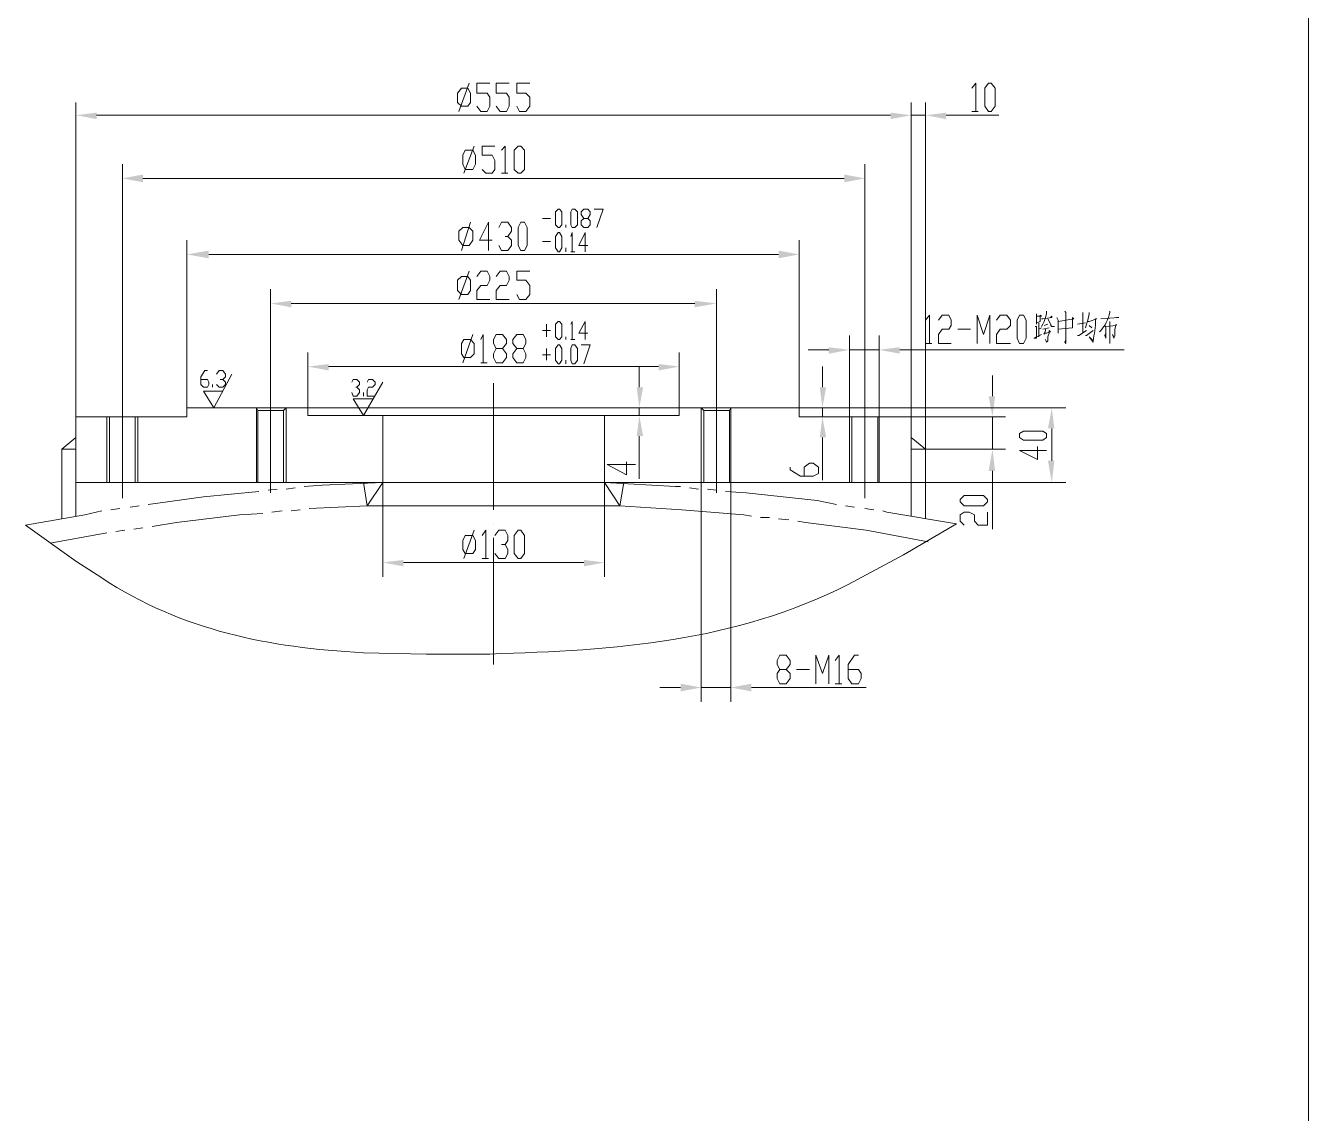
# Model space of a CAD drawing. Extents: x 14941 to 23337, y 2870 to 15192.
# Drawn here: x 20567 to 23334, y 5986 to 8333 of the extents above; entities that cross this region are included whole.
import ezdxf

# ---------------------------------------------------------------- set-up
doc = ezdxf.new("R2010")
doc.units = 0
doc.header["$LTSCALE"] = 8
doc.layers.add('1', color=1, linetype='Continuous')

msp = doc.modelspace()

# ---------------------------------------------------------------- hatches: boundary and pattern name
h = msp.add_hatch(color=0)
h.dxf.hatch_style = 2
h.paths.add_polyline_path([(20720, 8145.3), (20720, 8131.4), (20675.5, 8139.7)])
h = msp.add_hatch(color=0)
h.dxf.hatch_style = 2
h.paths.add_polyline_path([(22433, 8145.3), (22433, 8131.4), (22477.5, 8139.7)])
h = msp.add_hatch(color=0)
h.dxf.hatch_style = 2
h.paths.add_polyline_path([(22433, 8145.3), (22433, 8131.4), (22477.5, 8139.7)])
h = msp.add_hatch(color=0)
h.dxf.hatch_style = 2
h.paths.add_polyline_path([(22552.6, 8145.3), (22552.6, 8131.4), (22508.1, 8139.7)])
h = msp.add_hatch(color=0)
h.dxf.hatch_style = 2
h.paths.add_polyline_path([(20820.1, 8011.8), (20820.1, 7995.1), (20775.6, 8003.4)])
h = msp.add_hatch(color=0)
h.dxf.hatch_style = 2
h.paths.add_polyline_path([(22332.9, 8011.8), (22332.9, 7995.1), (22377.4, 8003.4)])
h = msp.add_hatch(color=0)
h.dxf.hatch_style = 2
h.paths.add_polyline_path([(20961.9, 7847.7), (20961.9, 7831), (20914.7, 7839.4)])
h = msp.add_hatch(color=0)
h.dxf.hatch_style = 2
h.paths.add_polyline_path([(22191.1, 7847.7), (22191.1, 7831), (22235.6, 7839.4)])
h = msp.add_hatch(color=0)
h.dxf.hatch_style = 2
h.paths.add_polyline_path([(21139.9, 7739.3), (21139.9, 7725.3), (21095.4, 7733.7)])
h = msp.add_hatch(color=0)
h.dxf.hatch_style = 2
h.paths.add_polyline_path([(22010.3, 7739.3), (22010.3, 7725.3), (22057.6, 7733.7)])
h = msp.add_hatch(color=0)
h.dxf.hatch_style = 2
h.paths.add_polyline_path([(22299.6, 7639.1), (22299.6, 7625.2), (22344.1, 7633.6)])
h = msp.add_hatch(color=0)
h.dxf.hatch_style = 2
h.paths.add_polyline_path([(22452.5, 7639.1), (22452.5, 7625.2), (22408, 7633.6)])
h = msp.add_hatch(color=0)
h.dxf.hatch_style = 2
h.paths.add_polyline_path([(21220.6, 7603), (21220.6, 7589.1), (21176.1, 7597.4)])
h = msp.add_hatch(color=0)
h.dxf.hatch_style = 2
h.paths.add_polyline_path([(21932.5, 7603), (21932.5, 7589.1), (21977, 7597.4)])
h = msp.add_hatch(color=0)
h.dxf.hatch_style = 2
h.paths.add_polyline_path([(21885.2, 7552.9), (21899.1, 7552.9), (21890.8, 7508.4)])
h = msp.add_hatch(color=0)
h.dxf.hatch_style = 2
h.paths.add_polyline_path([(22280.1, 7552.9), (22294, 7552.9), (22285.7, 7508.4)])
h = msp.add_hatch(color=0)
h.dxf.hatch_style = 2
h.paths.add_polyline_path([(22644.4, 7533.5), (22658.3, 7533.5), (22652.7, 7489)])
h = msp.add_hatch(color=0)
h.dxf.hatch_style = 2
h.paths.add_polyline_path([(22772.3, 7463.9), (22786.2, 7463.9), (22780.7, 7508.4)])
h = msp.add_hatch(color=0)
h.dxf.hatch_style = 2
h.paths.add_polyline_path([(21885.2, 7447.3), (21899.1, 7447.3), (21890.8, 7491.7)])
h = msp.add_hatch(color=0)
h.dxf.hatch_style = 2
h.paths.add_polyline_path([(22280.1, 7444.5), (22294, 7444.5), (22285.7, 7489)])
h = msp.add_hatch(color=0)
h.dxf.hatch_style = 2
h.paths.add_polyline_path([(22644.4, 7372.2), (22658.3, 7372.2), (22652.7, 7419.4)])
h = msp.add_hatch(color=0)
h.dxf.hatch_style = 2
h.paths.add_polyline_path([(22772.3, 7394.4), (22786.2, 7394.4), (22780.7, 7347.1)])
h = msp.add_hatch(color=0)
h.dxf.hatch_style = 2
h.paths.add_polyline_path([(21381.9, 7180.3), (21381.9, 7166.4), (21337.4, 7174.7)])
h = msp.add_hatch(color=0)
h.dxf.hatch_style = 2
h.paths.add_polyline_path([(21771.2, 7180.3), (21771.2, 7166.4), (21815.7, 7174.7)])
h = msp.add_hatch(color=0)
h.dxf.hatch_style = 2
h.paths.add_polyline_path([(21979.8, 6913.3), (21979.8, 6896.6), (22024.2, 6905)])
h = msp.add_hatch(color=0)
h.dxf.hatch_style = 2
h.paths.add_polyline_path([(22132.7, 6913.3), (22132.7, 6896.6), (22088.2, 6905)])

# ---------------------------------------------------------------- linework, layer by layer
at = {"layer": '1', "color": 0, "lineweight": 18}
for points in [[(23334.1, 15192.1), (23334.1, 2869.9), (23334.1, 15192.1)], [(20914.7, 7508.4), (22235.6, 7508.4), (22235.6, 7489)], [(20914.7, 7508.4), (20914.7, 7489)], [(21064.8, 7508.4), (21064.8, 7347.1)], [(21123.2, 7502.9), (21067.6, 7502.9), (21064.8, 7508.4)], [(21128.8, 7508.4), (21123.2, 7502.9)], [(21128.8, 7508.4), (21128.8, 7347.1)], [(21176.1, 7508.4), (21176.1, 7491.7)], [(21977, 7508.4), (21977, 7491.7)], [(22024.2, 7508.4), (22029.8, 7502.9)], [(22024.2, 7508.4), (22024.2, 7347.1)], [(22088.2, 7508.4), (22085.4, 7502.9), (22029.8, 7502.9)], [(22088.2, 7508.4), (22088.2, 7347.1)], [(20675.5, 7347.1), (20675.5, 7489)], [(20675.5, 7489), (20914.7, 7489)], [(20742.2, 7347.1), (20742.2, 7489)], [(20809, 7347.1), (20809, 7489)], [(21176.1, 7491.7), (21977, 7491.7)], [(21337.4, 7491.7), (21337.4, 7347.1)], [(21815.7, 7491.7), (21815.7, 7347.1)], [(22235.6, 7489), (22477.5, 7489)], [(22344.1, 7347.1), (22344.1, 7489)], [(22408, 7347.1), (22408, 7489)], [(22477.5, 7347.1), (22477.5, 7489)], [(20675.5, 7444.5), (20644.9, 7419.4), (20644.9, 7269.3)], [(22508.1, 7419.4), (22477.5, 7444.5)], [(20675.5, 7419.4), (20644.9, 7419.4)], [(20675.5, 7274.8), (20675.5, 7419.4)], [(22477.5, 7274.8), (22477.5, 7419.4), (22508.1, 7419.4), (22508.1, 7269.3)], [(20675.5, 7347.1), (22477.5, 7347.1)]]:
    msp.add_lwpolyline(points, dxfattribs=at)
at = {"layer": '1', "color": 0, "lineweight": 5}
for points in [[(21507, 8159.2), (21498.7, 8167.5), (21498.7, 8187), (21507, 8198.1), (21520.9, 8198.1), (21526.5, 8187), (21526.5, 8167.5), (21520.9, 8159.2), (21507, 8159.2)], [(21501.4, 8148), (21523.7, 8209.2)], [(21540.4, 8159.2), (21548.7, 8148), (21562.6, 8148), (21568.2, 8159.2), (21568.2, 8178.6), (21562.6, 8187), (21540.4, 8187), (21540.4, 8209.2), (21568.2, 8209.2)], [(21582.1, 8159.2), (21590.4, 8148), (21604.3, 8148), (21609.9, 8159.2), (21609.9, 8178.6), (21604.3, 8187), (21582.1, 8187), (21582.1, 8209.2), (21609.9, 8209.2)], [(21626.6, 8159.2), (21632.1, 8148), (21646, 8148), (21654.4, 8159.2), (21654.4, 8178.6), (21646, 8187), (21626.6, 8187), (21626.6, 8209.2), (21654.4, 8209.2)], [(22608.2, 8198.1), (22616.6, 8209.2), (22616.6, 8148)], [(22644.4, 8148), (22636, 8159.2), (22636, 8198.1), (22644.4, 8209.2), (22650, 8209.2), (22658.3, 8198.1), (22658.3, 8159.2), (22650, 8148), (22644.4, 8148)], [(20675.5, 7489), (20675.5, 8167.5)], [(22477.5, 7489), (22477.5, 8167.5)], [(22477.5, 7489), (22477.5, 8167.5)], [(22508.1, 7419.4), (22508.1, 8167.5)], [(20720, 8139.7), (22433, 8139.7)], [(22433, 8139.7), (22385.8, 8139.7)], [(22477.5, 8139.7), (22508.1, 8139.7)], [(22552.6, 8139.7), (22666.6, 8139.7)], [(22608.2, 8148), (22622.1, 8148)], [(21515.3, 8022.9), (21509.8, 8034), (21509.8, 8053.5), (21515.3, 8064.6), (21532, 8064.6), (21537.6, 8053.5), (21537.6, 8034), (21532, 8022.9), (21515.3, 8022.9)], [(21512.6, 8014.6), (21534.8, 8073)], [(21551.5, 8022.9), (21559.8, 8014.6), (21573.7, 8014.6), (21579.3, 8022.9), (21579.3, 8042.4), (21573.7, 8053.5), (21551.5, 8053.5), (21551.5, 8073), (21579.3, 8073)], [(21593.2, 8064.6), (21601.5, 8073), (21601.5, 8014.6)], [(21629.4, 8014.6), (21621, 8022.9), (21621, 8064.6), (21629.4, 8073), (21634.9, 8073), (21643.3, 8064.6), (21643.3, 8022.9), (21634.9, 8014.6), (21629.4, 8014.6)], [(20775.6, 7541.8), (20775.6, 8034)], [(22377.4, 7541.8), (22377.4, 8034)], [(20820.1, 8003.4), (22332.9, 8003.4)], [(21593.2, 8014.6), (21607.1, 8014.6)], [(21682.2, 7917.2), (21698.9, 7917.2)], [(21715.6, 7897.8), (21710, 7903.3), (21710, 7931.1), (21715.6, 7936.7), (21718.3, 7936.7), (21723.9, 7931.1), (21723.9, 7903.3), (21718.3, 7897.8), (21715.6, 7897.8)], [(21746.2, 7897.8), (21743.4, 7903.3), (21743.4, 7931.1), (21746.2, 7936.7), (21751.7, 7936.7), (21757.3, 7931.1), (21757.3, 7903.3), (21751.7, 7897.8), (21746.2, 7897.8)], [(21771.2, 7897.8), (21765.6, 7903.3), (21765.6, 7911.7), (21771.2, 7917.2), (21779.5, 7917.2), (21785.1, 7925.6), (21785.1, 7931.1), (21779.5, 7936.7), (21771.2, 7936.7), (21765.6, 7931.1), (21765.6, 7925.6), (21771.2, 7917.2)], [(21779.5, 7917.2), (21785.1, 7911.7), (21785.1, 7903.3), (21779.5, 7897.8), (21771.2, 7897.8)], [(21793.4, 7936.7), (21812.9, 7936.7), (21799, 7897.8)], [(21509.8, 7858.8), (21501.4, 7870), (21501.4, 7889.4), (21509.8, 7897.8), (21523.7, 7897.8), (21532, 7889.4), (21532, 7870), (21523.7, 7858.8), (21509.8, 7858.8)], [(21507, 7847.7), (21526.5, 7908.9)], [(21573.7, 7870), (21545.9, 7870), (21565.4, 7908.9), (21565.4, 7847.7)], [(21587.6, 7897.8), (21593.2, 7908.9), (21607.1, 7908.9), (21615.4, 7897.8), (21615.4, 7889.4), (21607.1, 7878.3), (21601.5, 7878.3)], [(21634.9, 7847.7), (21629.4, 7858.8), (21629.4, 7897.8), (21634.9, 7908.9), (21643.3, 7908.9), (21648.8, 7897.8), (21648.8, 7858.8), (21643.3, 7847.7), (21634.9, 7847.7)], [(21715.6, 7844.9), (21710, 7853.3), (21710, 7878.3), (21715.6, 7886.6), (21718.3, 7886.6), (21723.9, 7878.3), (21723.9, 7853.3), (21718.3, 7844.9), (21715.6, 7844.9)], [(21732.2, 7897.8), (21732.2, 7903.3)], [(21743.4, 7878.3), (21746.2, 7886.6), (21746.2, 7844.9)], [(21779.5, 7858.8), (21760.1, 7858.8), (21774, 7886.6), (21774, 7844.9)], [(20914.7, 7508.4), (20914.7, 7870)], [(21607.1, 7878.3), (21615.4, 7870), (21615.4, 7858.8), (21607.1, 7847.7), (21593.2, 7847.7), (21587.6, 7858.8)], [(21682.2, 7867.2), (21698.9, 7867.2)], [(22235.6, 7508.4), (22235.6, 7870)], [(20961.9, 7839.4), (22191.1, 7839.4)], [(21732.2, 7844.9), (21732.2, 7853.3)], [(21743.4, 7844.9), (21751.7, 7844.9)], [(21501.4, 7742), (21523.7, 7803.2)], [(21540.4, 7792.1), (21548.7, 7803.2), (21562.6, 7803.2), (21568.2, 7792.1), (21568.2, 7783.7), (21562.6, 7772.6), (21548.7, 7772.6), (21540.4, 7761.5), (21540.4, 7742), (21568.2, 7742)], [(21582.1, 7792.1), (21590.4, 7803.2), (21604.3, 7803.2), (21609.9, 7792.1), (21609.9, 7783.7), (21604.3, 7772.6), (21590.4, 7772.6), (21582.1, 7761.5), (21582.1, 7742), (21609.9, 7742)], [(21626.6, 7753.2), (21632.1, 7742), (21646, 7742), (21654.4, 7753.2), (21654.4, 7772.6), (21646, 7783.7), (21626.6, 7783.7), (21626.6, 7803.2), (21654.4, 7803.2)], [(21507, 7753.2), (21498.7, 7761.5), (21498.7, 7783.7), (21507, 7792.1), (21520.9, 7792.1), (21526.5, 7783.7), (21526.5, 7761.5), (21520.9, 7753.2), (21507, 7753.2)], [(21095.4, 7539), (21095.4, 7764.3)], [(22057.6, 7539), (22057.6, 7764.3)], [(21139.9, 7733.7), (22010.3, 7733.7)], [(21715.6, 7655.8), (21710, 7661.4), (21710, 7689.2), (21715.6, 7694.8), (21718.3, 7694.8), (21723.9, 7689.2), (21723.9, 7661.4), (21718.3, 7655.8), (21715.6, 7655.8)], [(21743.4, 7689.2), (21746.2, 7694.8), (21746.2, 7655.8)], [(21779.5, 7669.7), (21760.1, 7669.7), (21774, 7694.8), (21774, 7655.8)], [(22508.1, 7697.5), (22516.5, 7708.7), (22516.5, 7647.5)], [(22535.9, 7697.5), (22544.3, 7708.7), (22558.2, 7708.7), (22563.7, 7697.5), (22563.7, 7686.4), (22558.2, 7678.1), (22544.3, 7678.1), (22535.9, 7666.9), (22535.9, 7647.5), (22563.7, 7647.5)], [(22619.4, 7647.5), (22619.4, 7708.7), (22633.3, 7666.9), (22647.2, 7708.7), (22647.2, 7647.5)], [(22661.1, 7697.5), (22669.4, 7708.7), (22683.3, 7708.7), (22691.7, 7697.5), (22691.7, 7686.4), (22683.3, 7678.1), (22669.4, 7678.1), (22661.1, 7666.9), (22661.1, 7647.5), (22691.7, 7647.5)], [(22711.1, 7647.5), (22705.6, 7658.6), (22705.6, 7697.5), (22711.1, 7708.7), (22719.5, 7708.7), (22725, 7697.5), (22725, 7658.6), (22719.5, 7647.5), (22711.1, 7647.5)], [(22747.3, 7711.4), (22747.3, 7705.9), (22747.3, 7689.2), (22747.3, 7692), (22755.6, 7694.8), (22755.6, 7694.8), (22755.6, 7708.7), (22758.4, 7705.9), (22747.3, 7705.9)], [(22769.5, 7717), (22769.5, 7711.4), (22766.8, 7703.1), (22764, 7694.8), (22761.2, 7689.2), (22758.4, 7683.6), (22758.4, 7683.6)], [(22758.4, 7700.3), (22761.2, 7700.3), (22780.7, 7703.1), (22780.7, 7705.9), (22777.9, 7703.1)], [(22772.3, 7700.3), (22780.7, 7683.6), (22786.2, 7683.6), (22780.7, 7683.6), (22777.9, 7686.4)], [(22791.8, 7703.1), (22794.6, 7697.5), (22794.6, 7678.1), (22794.6, 7669.7)], [(22794.6, 7694.8), (22827.9, 7700.3), (22825.2, 7703.1), (22825.2, 7680.9), (22825.2, 7680.9), (22794.6, 7678.1)], [(22808.5, 7717), (22811.2, 7714.2), (22811.2, 7714.2), (22811.2, 7647.5), (22808.5, 7650.3), (22811.2, 7655.8)], [(22847.4, 7714.2), (22847.4, 7669.7)], [(22861.3, 7714.2), (22861.3, 7711.4), (22858.5, 7697.5), (22855.7, 7689.2), (22853, 7680.9)], [(22886.3, 7700.3), (22925.3, 7703.1), (22922.5, 7703.1), (22919.7, 7703.1)], [(22905.8, 7694.8), (22905.8, 7694.8), (22905.8, 7647.5), (22905.8, 7653), (22905.8, 7658.6)], [(21509.8, 7605.8), (21532, 7666.9)], [(21548.7, 7655.8), (21554.3, 7666.9), (21554.3, 7605.8)], [(21582.1, 7605.8), (21576.5, 7616.9), (21576.5, 7625.2), (21582.1, 7636.4), (21596, 7636.4), (21604.3, 7647.5), (21604.3, 7655.8), (21596, 7666.9), (21582.1, 7666.9), (21576.5, 7655.8), (21576.5, 7647.5), (21582.1, 7636.4)], [(21626.6, 7605.8), (21618.2, 7616.9), (21618.2, 7625.2), (21626.6, 7636.4), (21640.5, 7636.4), (21646, 7647.5), (21646, 7655.8), (21640.5, 7666.9), (21626.6, 7666.9), (21618.2, 7655.8), (21618.2, 7647.5), (21626.6, 7636.4)], [(21698.9, 7675.3), (21682.2, 7675.3)], [(21690.5, 7661.4), (21690.5, 7689.2)], [(22577.6, 7678.1), (22605.5, 7678.1)], [(22744.5, 7683.6), (22747.3, 7683.6), (22747.3, 7658.6), (22741.7, 7658.6), (22758.4, 7666.9)], [(22752.8, 7692), (22752.8, 7661.4)], [(22758.4, 7680.9), (22752.8, 7678.1)], [(22761.2, 7678.1), (22775.1, 7680.9)], [(22772.3, 7689.2), (22764, 7686.4)], [(22766.8, 7678.1), (22766.8, 7675.3), (22764, 7666.9), (22764, 7669.7), (22769.5, 7669.7), (22777.9, 7672.5), (22775.1, 7675.3), (22775.1, 7669.7), (22772.3, 7661.4), (22772.3, 7655.8), (22772.3, 7653), (22769.5, 7650.3), (22766.8, 7655.8), (22769.5, 7650.3)], [(22836.3, 7689.2), (22853, 7692)], [(22836.3, 7664.2), (22839.1, 7664.2), (22855.7, 7675.3)], [(22853, 7664.2), (22855.7, 7664.2), (22869.6, 7675.3)], [(22861.3, 7686.4), (22866.9, 7680.9)], [(22894.7, 7686.4), (22897.5, 7680.9), (22897.5, 7658.6), (22894.7, 7664.2), (22897.5, 7669.7)], [(22897.5, 7683.6), (22919.7, 7686.4), (22919.7, 7689.2), (22916.9, 7678.1), (22916.9, 7666.9), (22916.9, 7664.2), (22914.1, 7658.6), (22914.1, 7658.6), (22911.4, 7666.9), (22914.1, 7661.4)], [(21512.6, 7616.9), (21507, 7625.2), (21507, 7647.5), (21512.6, 7655.8), (21526.5, 7655.8), (21534.8, 7647.5), (21534.8, 7625.2), (21526.5, 7616.9), (21512.6, 7616.9)], [(21715.6, 7603), (21710, 7611.3), (21710, 7636.4), (21715.6, 7644.7), (21718.3, 7644.7), (21723.9, 7636.4), (21723.9, 7611.3), (21718.3, 7603), (21715.6, 7603)], [(21732.2, 7655.8), (21732.2, 7661.4)], [(21743.4, 7655.8), (21751.7, 7655.8)], [(21746.2, 7603), (21743.4, 7611.3), (21743.4, 7636.4), (21746.2, 7644.7), (21751.7, 7644.7), (21757.3, 7636.4), (21757.3, 7611.3), (21751.7, 7603), (21746.2, 7603)], [(21765.6, 7644.7), (21785.1, 7644.7), (21771.2, 7603)], [(22344.1, 7489), (22344.1, 7664.2)], [(22408, 7489), (22408, 7664.2)], [(22508.1, 7647.5), (22522, 7647.5)], [(21176.1, 7508.4), (21176.1, 7628)], [(21596, 7636.4), (21604.3, 7625.2), (21604.3, 7616.9), (21596, 7605.8), (21582.1, 7605.8)], [(21640.5, 7636.4), (21646, 7625.2), (21646, 7616.9), (21640.5, 7605.8), (21626.6, 7605.8)], [(21698.9, 7622.5), (21682.2, 7622.5)], [(21690.5, 7611.3), (21690.5, 7636.4)], [(21732.2, 7603), (21732.2, 7611.3)], [(21977, 7508.4), (21977, 7628)], [(22299.6, 7633.6), (22255.1, 7633.6)], [(22344.1, 7633.6), (22408, 7633.6)], [(22452.5, 7633.6), (22936.4, 7633.6)], [(20945.2, 7569.6), (20959.2, 7569.6), (20961.9, 7564.1), (20961.9, 7558.5), (20959.2, 7552.9), (20950.8, 7552.9), (20945.2, 7558.5), (20945.2, 7575.2), (20953.6, 7589.1), (20959.2, 7589.1)], [(20978.6, 7580.7), (20984.2, 7589.1), (20992.5, 7589.1), (20998.1, 7580.7), (20998.1, 7575.2), (20992.5, 7569.6), (20987, 7569.6)], [(21220.6, 7597.4), (21932.5, 7597.4)], [(21548.7, 7605.8), (21562.6, 7605.8)], [(21890.8, 7552.9), (21890.8, 7597.4)], [(22285.7, 7552.9), (22285.7, 7597.4)], [(21012, 7580.7), (20973.1, 7508.4), (20950.8, 7544.6)], [(20970.3, 7552.9), (20970.3, 7558.5)], [(20992.5, 7569.6), (20998.1, 7564.1), (20998.1, 7558.5), (20992.5, 7552.9), (20984.2, 7552.9), (20978.6, 7558.5)], [(21270.6, 7564.1), (21273.4, 7569.6), (21281.7, 7569.6), (21287.3, 7564.1), (21287.3, 7558.5), (21281.7, 7552.9), (21279, 7552.9)], [(21337.4, 7564.1), (21295.6, 7491.7), (21273.4, 7527.9)], [(21304, 7564.1), (21306.8, 7569.6), (21315.1, 7569.6), (21320.7, 7564.1), (21320.7, 7558.5), (21315.1, 7552.9), (21306.8, 7552.9), (21304, 7547.4), (21304, 7533.5), (21320.7, 7533.5)], [(21576.5, 7288.7), (21576.5, 7561.3)], [(22652.7, 7533.5), (22652.7, 7578)], [(20775.6, 7313.8), (20775.6, 7541.8)], [(20950.8, 7544.6), (20992.5, 7544.6)], [(21095.4, 7541.8), (21095.4, 7324.9)], [(21281.7, 7552.9), (21287.3, 7547.4), (21287.3, 7541.8), (21281.7, 7533.5), (21273.4, 7533.5), (21270.6, 7541.8)], [(21273.4, 7527.9), (21315.1, 7527.9)], [(21295.6, 7533.5), (21295.6, 7541.8)], [(22057.6, 7541.8), (22057.6, 7324.9)], [(22377.4, 7313.8), (22377.4, 7541.8)], [(21067.6, 7502.9), (21067.6, 7347.1)], [(21123.2, 7502.9), (21123.2, 7347.1)], [(21890.8, 7508.4), (21860.2, 7508.4)], [(21890.8, 7508.4), (21890.8, 7491.7)], [(22029.8, 7502.9), (22029.8, 7347.1)], [(22085.4, 7502.9), (22085.4, 7347.1)], [(22235.6, 7508.4), (22316.2, 7508.4)], [(22235.6, 7508.4), (22811.2, 7508.4)], [(22285.7, 7508.4), (22285.7, 7489)], [(20747.8, 7347.1), (20747.8, 7489)], [(20803.4, 7347.1), (20803.4, 7489)], [(21893.5, 7491.7), (21860.2, 7491.7)], [(22271.7, 7489), (22316.2, 7489)], [(22349.6, 7347.1), (22349.6, 7489)], [(22405.2, 7347.1), (22405.2, 7489)], [(22477.5, 7489), (22680.5, 7489)], [(22652.7, 7489), (22652.7, 7419.4)], [(21890.8, 7447.3), (21890.8, 7355.5)], [(22285.7, 7444.5), (22285.7, 7352.7)], [(22769.5, 7444.5), (22761.2, 7438.9), (22719.5, 7438.9), (22711.1, 7444.5), (22711.1, 7452.8), (22719.5, 7458.4), (22761.2, 7458.4), (22769.5, 7452.8), (22769.5, 7444.5)], [(22780.7, 7394.4), (22780.7, 7463.9)], [(22508.1, 7419.4), (22680.5, 7419.4)], [(22750.1, 7425), (22750.1, 7397.2), (22711.1, 7416.7), (22769.5, 7416.7)], [(21863, 7391.6), (21863, 7363.8), (21821.2, 7386.1), (21882.4, 7386.1)], [(22246.7, 7361), (22246.7, 7380.5), (22257.8, 7388.9), (22266.2, 7388.9), (22277.3, 7380.5), (22277.3, 7366.6), (22266.2, 7361), (22238.4, 7361), (22216.1, 7375), (22216.1, 7380.5)], [(22652.7, 7372.2), (22652.7, 7247)], [(21109.3, 7333.2), (21089.9, 7330.5)], [(21148.3, 7336), (21128.8, 7333.2)], [(21337.4, 7347.1), (21206.7, 7341.6), (21167.7, 7338.8)], [(21295.6, 7347.1), (21304, 7297.1), (21337.4, 7347.1)], [(21304, 7297.1), (21849, 7297.1), (21815.7, 7347.1)], [(21337.4, 7347.1), (21337.4, 7144.1)], [(21979.8, 7338.8), (21968.6, 7338.8), (21815.7, 7347.1)], [(21815.7, 7347.1), (21815.7, 7144.1)], [(21849, 7297.1), (21857.4, 7347.1)], [(22018.7, 7333.2), (21999.2, 7336)], [(22024.2, 7347.1), (22024.2, 6874.4)], [(22057.6, 7330.5), (22038.1, 7333.2)], [(22088.2, 7347.1), (22088.2, 6874.4)], [(22477.5, 7347.1), (22811.2, 7347.1)], [(21070.4, 7327.7), (20950.8, 7316.6), (20831.2, 7299.9)], [(22316.2, 7299.9), (22274.5, 7308.2), (22121.6, 7324.9), (22077.1, 7327.7)], [(22641.6, 7305.4), (22633.3, 7297.1), (22591.6, 7297.1), (22583.2, 7305.4), (22583.2, 7311), (22591.6, 7319.3), (22633.3, 7319.3), (22641.6, 7311), (22641.6, 7305.4)], [(20731.1, 7286), (20695, 7277.6), (20567, 7255.4)], [(20770, 7291.5), (20750.6, 7288.7)], [(20811.8, 7297.1), (20792.3, 7294.3)], [(21078.7, 7280.4), (21028.7, 7277.6), (20892.4, 7260.9), (20839.6, 7252.6)], [(21120.4, 7286), (21098.2, 7283.2)], [(21159.4, 7288.7), (21139.9, 7286)], [(21304, 7297.1), (21178.8, 7291.5)], [(22132.7, 7274.8), (22116, 7277.6), (21982.5, 7288.7), (21849, 7297.1)], [(22355.2, 7294.3), (22335.7, 7297.1)], [(22396.9, 7288.7), (22377.4, 7291.5)], [(22591.6, 7255.4), (22583.2, 7263.7), (22583.2, 7277.6), (22591.6, 7283.2), (22602.7, 7283.2), (22613.8, 7277.6), (22613.8, 7263.7), (22622.1, 7255.4), (22641.6, 7255.4), (22641.6, 7283.2)], [(20820.1, 7249.8), (20800.6, 7247)], [(21576.5, 7258.2), (21576.5, 7258.2)], [(22171.6, 7272.1), (22152.2, 7272.1)], [(22213.3, 7266.5), (22191.1, 7269.3)], [(22513.7, 7219.2), (22380.2, 7244.2), (22249.5, 7260.9), (22232.8, 7263.7)], [(20742.2, 7238.7), (20619.9, 7216.4)], [(20781.2, 7244.2), (20761.7, 7241.5)], [(21515.3, 7194.2), (21509.8, 7202.5), (21509.8, 7222), (21515.3, 7233.1), (21532, 7233.1), (21537.6, 7222), (21537.6, 7202.5), (21532, 7194.2), (21515.3, 7194.2)], [(21512.6, 7183.1), (21534.8, 7244.2)], [(21551.5, 7233.1), (21559.8, 7244.2), (21559.8, 7183.1)], [(21576.5, 6955), (21576.5, 7227.6)], [(21579.3, 7233.1), (21587.6, 7244.2), (21601.5, 7244.2), (21607.1, 7233.1), (21607.1, 7222), (21601.5, 7213.7), (21593.2, 7213.7)], [(21629.4, 7183.1), (21621, 7194.2), (21621, 7233.1), (21629.4, 7244.2), (21634.9, 7244.2), (21643.3, 7233.1), (21643.3, 7194.2), (21634.9, 7183.1), (21629.4, 7183.1)], [(21601.5, 7213.7), (21607.1, 7202.5), (21607.1, 7194.2), (21601.5, 7183.1), (21587.6, 7183.1), (21579.3, 7194.2)], [(21381.9, 7174.7), (21771.2, 7174.7)], [(21551.5, 7183.1), (21565.4, 7183.1)], [(22193.9, 6913.3), (22188.3, 6924.4), (22188.3, 6935.6), (22193.9, 6943.9), (22207.8, 6943.9), (22216.1, 6955), (22216.1, 6963.4), (22207.8, 6974.5), (22193.9, 6974.5), (22188.3, 6963.4), (22188.3, 6955), (22193.9, 6943.9)], [(22271.7, 6913.3), (22271.7, 6974.5), (22285.7, 6935.6), (22299.6, 6974.5), (22299.6, 6913.3)], [(22313.5, 6963.4), (22321.8, 6974.5), (22321.8, 6913.3)], [(22341.3, 6943.9), (22363.5, 6943.9), (22369.1, 6935.6), (22369.1, 6924.4), (22363.5, 6913.3), (22349.6, 6913.3), (22341.3, 6924.4), (22341.3, 6955), (22355.2, 6974.5), (22363.5, 6974.5)], [(22207.8, 6943.9), (22216.1, 6935.6), (22216.1, 6924.4), (22207.8, 6913.3), (22193.9, 6913.3)], [(22230, 6943.9), (22257.8, 6943.9)], [(21979.8, 6905), (21935.3, 6905)], [(22024.2, 6905), (22088.2, 6905)], [(22132.7, 6905), (22380.2, 6905)], [(22313.5, 6913.3), (22327.4, 6913.3)]]:
    msp.add_lwpolyline(points, dxfattribs=at)
for points, knots in [([(22858.5, 7694.8), (22858.5, 7694.8), (22861.3, 7694.8), (22861.3, 7694.8), (22861.3, 7694.8), (22878, 7700.3), (22878, 7700.3), (22878, 7700.3), (22875.2, 7700.3), (22875.2, 7700.3), (22875.2, 7700.3), (22875.2, 7697.5), (22875.2, 7697.5), (22875.2, 7683.6), (22872.4, 7666.9), (22869.6, 7653), (22869.6, 7653), (22869.6, 7650.3), (22869.6, 7650.3), (22869.6, 7650.3), (22861.3, 7661.4), (22861.3, 7661.4), (22861.3, 7661.4), (22869.6, 7653), (22869.6, 7653)], [0, 0, 0, 0, 1, 1, 1, 2, 2, 2, 3, 3, 3, 4, 4, 4, 5, 5, 5, 6, 6, 6, 7, 7, 7, 8, 8, 8, 8]), ([(22905.8, 7717), (22905.8, 7717), (22905.8, 7714.2), (22905.8, 7714.2), (22903, 7700.3), (22894.7, 7683.6), (22886.3, 7675.3), (22886.3, 7675.3), (22883.6, 7672.5), (22883.6, 7672.5)], [0, 0, 0, 0, 1, 1, 1, 2, 2, 2, 3, 3, 3, 3]), ([(20567, 7255.4), (20567, 7255.4), (20675.5, 7177.5), (20675.5, 7177.5), (20675.5, 7177.5), (20731.1, 7141.4), (20731.1, 7141.4), (20906.3, 7027.3), (21089.9, 6991.2), (21295.6, 6980.1), (21295.6, 6980.1), (21431.9, 6977.3), (21431.9, 6977.3), (21431.9, 6977.3), (21568.2, 6977.3), (21568.2, 6977.3), (21840.7, 6985.6), (22093.8, 7002.3), (22341.3, 7127.4), (22341.3, 7127.4), (22460.9, 7191.4), (22460.9, 7191.4), (22460.9, 7191.4), (22574.9, 7258.2), (22574.9, 7258.2), (22574.9, 7258.2), (22424.7, 7283.2), (22424.7, 7283.2), (22424.7, 7283.2), (22416.4, 7286), (22416.4, 7286)], [0, 0, 0, 0, 1, 1, 1, 2, 2, 2, 3, 3, 3, 4, 4, 4, 5, 5, 5, 6, 6, 6, 7, 7, 7, 8, 8, 8, 9, 9, 9, 10, 10, 10, 10])]:
    msp.add_open_spline(points, degree=3, knots=knots, dxfattribs=at)

doc.saveas('drawing.dxf')
